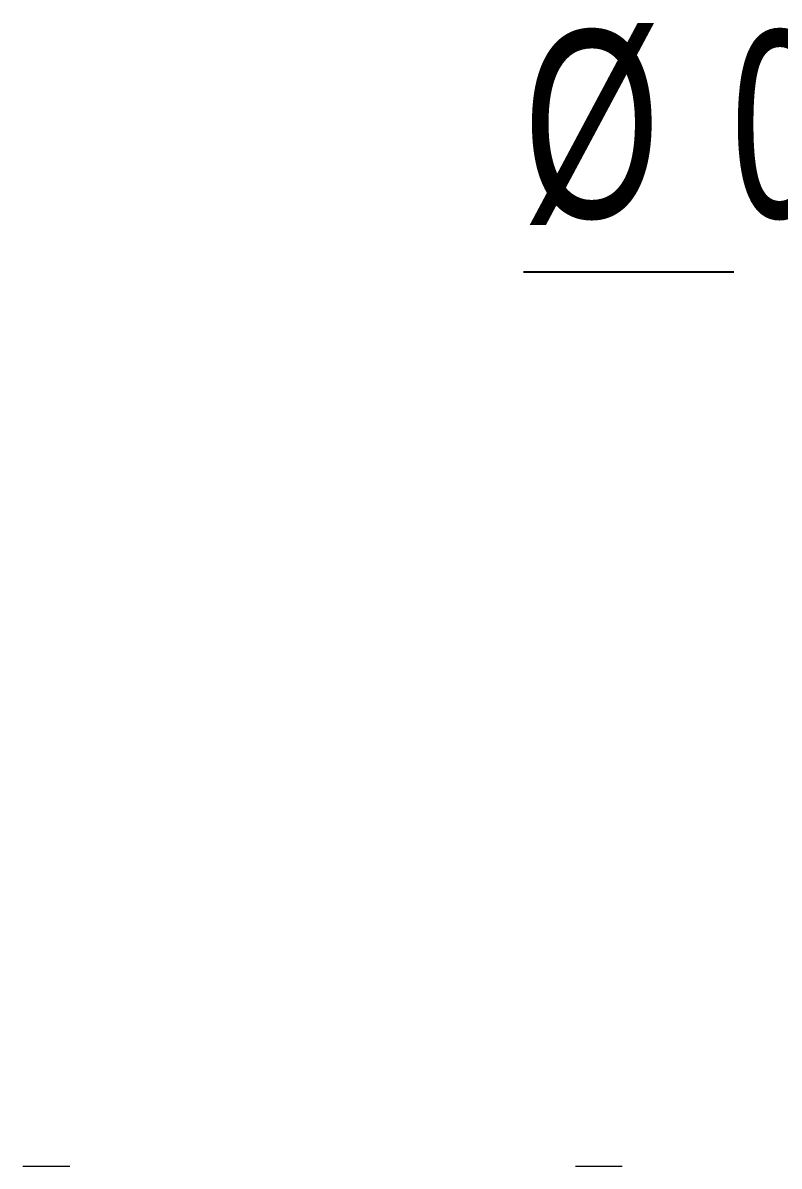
# Model space of a CAD drawing. Header units: inches. Extents: x 0.2 to 16.3, y 0.2 to 11.5.
# Drawn here: x 1.238 to 1.874, y 7.99 to 8.951 of the extents above; entities that cross this region are included whole.
import ezdxf

# ---------------------------------------------------------------- set-up
doc = ezdxf.new("R2010")
doc.units = ezdxf.units.IN
doc.header["$MEASUREMENT"] = 0
doc.linetypes.add('CENTERX2', pattern=[0.8, 0.5, -0.1, 0.1, -0.1])
doc.layers.add('CENTER_LINE', color=7, linetype='CENTERX2')
doc.styles.add('SLDTEXTSTYLE0', font='TXT', dxfattribs={"width": 0.7})
doc.dimstyles.new('SLDDIMSTYLE3', dxfattribs={"dimtxt": 0.15748, "dimasz": 0.13, "dimexe": 0, "dimexo": 0.0625, "dimgap": 0.03937, "dimtad": 0, "dimtih": 1, "dimtoh": 1, "dimdec": 3, "dimrnd": 1e-09, "dimdsep": 46, "dimtxsty": 'SLDTEXTSTYLE0', "dimsah": 1, "dimcen": 0, "dimadec": 0, "dimazin": 2, "dimtol": 1, "dimtp": 0.003937, "dimtm": 0.003937, "dimtfac": 1, "dimtdec": 3, "dimtmove": 0, "dimatfit": 3, "dimfxl": 1, "dimfrac": 2, "dimtolj": 1, "dimarcsym": 0})

# ---------------------------------------------------------------- blocks, each defined once
blk = doc.blocks.new('_D_3')
at = {"layer": 'CENTER_LINE'}
for p, q in [((3.43551, 8.74172), (1.6589, 8.74172)), ((3.73639, 7.09833), (3.43551, 8.74172)), ((3.7612, 6.96279), (3.73639, 7.09833)), ((3.7612, 6.96279), (3.80622, 6.71688))]:
    blk.add_line(p, q, dxfattribs=at)
for points in [[(3.73639, 7.09833), (3.73265, 7.22981), (3.6933, 7.22261)], [(3.7612, 6.96279), (3.76494, 6.83132), (3.80429, 6.83852)]]:
    blk.add_solid(points, dxfattribs=at)
at = {"layer": 'CENTER_LINE', "attachment_point": 1, "style": 'SLDTEXTSTYLE0'}
for s, insert, char_height in [('%%c', (1.6589, 8.94472), 0.15748), ('0.138', (1.83323, 8.94472), 0.15748), ('HOLE', (2.88133, 8.94472), 0.15748), ('±0.004', (2.37719, 8.89163), 0.110236)]:
    blk.add_mtext(s, dxfattribs=dict(at, insert=insert, char_height=char_height))

msp = doc.modelspace()

# ---------------------------------------------------------------- linework, layer by layer
at = {"color": 7, "linetype": 'Continuous', "lineweight": 18}
for points in [[(1.23787, 7.9905), (1.23846, 7.9905), (1.23964, 7.9905), (1.24875, 7.9905), (1.26176, 7.9905), (1.27208, 7.9905), (1.27724, 7.9905)], [(1.70243, 7.9905), (1.70759, 7.9905), (1.71791, 7.9905), (1.73093, 7.9905), (1.74003, 7.9905), (1.74121, 7.9905), (1.7418, 7.9905)]]:
    msp.add_open_spline(points, degree=3, dxfattribs=at)

# ---------------------------------------------------------------- dimensions: what is measured, and where the dimension line sits
at = {"layer": 'CENTER_LINE'}
dim = msp.add_diameter_dim_2p(p1=(3.73639, 7.09833), p2=(3.7612, 6.96279), text='<> HOLE', dimstyle='SLDDIMSTYLE3', dxfattribs=at)
dim.commit()
dim.dimension.update_dxf_attribs({"geometry": '_D_3', "text_midpoint": (2.51596, 8.85316), "dimtype": 163})

doc.saveas('drawing.dxf')
